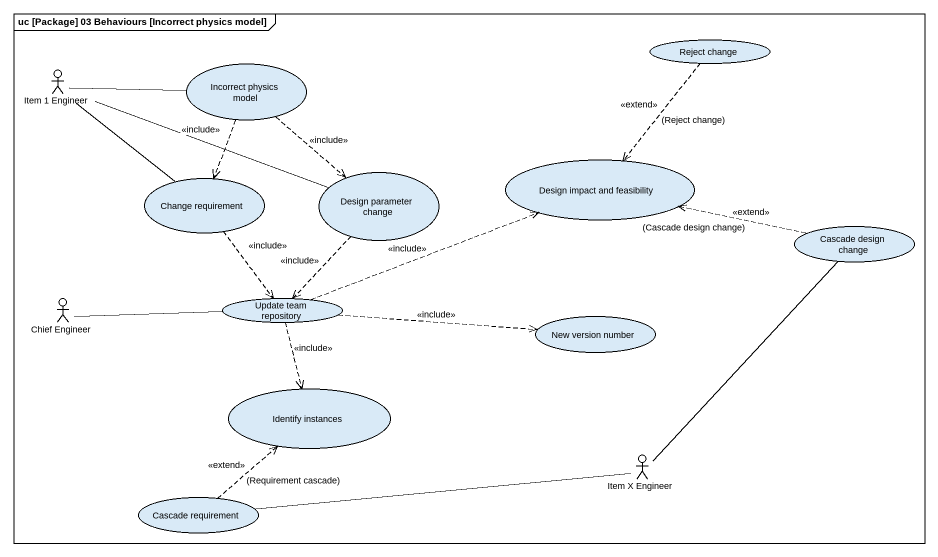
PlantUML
@startuml
mainframe uc [Package] 03 Behaviours [Incorrect physics model]
usecase "Reject change" as Reject_change
actor "Item 1 Engineer" as Item_1_Engineer
usecase "Incorrect physics model" as Incorrect_physics_model
usecase "Design impact and feasibility" as Design_impact_and
usecase "Change requirement" as Change_requirement
usecase "Design parameter change" as Design_parameter_change
usecase "Cascade design change" as Cascade_design_change
actor "Chief Engineer" as Chief_Engineer
usecase "Update team repository" as Update_team_repository
usecase "New version number" as New_version_number
usecase "Identify instances" as Identify_instances
actor "Item X Engineer" as Item_X_Engineer
usecase "Cascade requirement" as Cascade_requirement
Reject_change ..> Design_impact_and : <<extend>>\n(Reject change)
Item_1_Engineer -right- Incorrect_physics_model
Item_1_Engineer -- Change_requirement
Item_1_Engineer -right- Design_parameter_change
Incorrect_physics_model ..> Change_requirement : <<include>>
Incorrect_physics_model ..> Design_parameter_change : <<include>>
Change_requirement ..> Update_team_repository : <<include>>
Design_parameter_change ..> Update_team_repository : <<include>>
Cascade_design_change .left.> Design_impact_and : <<extend>>\n(Cascade design change)
Chief_Engineer -right- Update_team_repository
Update_team_repository .right.> Design_impact_and : <<include>>
Update_team_repository .right.> New_version_number : <<include>>
Update_team_repository ..> Identify_instances : <<include>>
Item_X_Engineer -up- Cascade_design_change
Item_X_Engineer -left- Cascade_requirement
Cascade_requirement .up.> Identify_instances : <<extend>>\n(Requirement cascade)
@enduml
